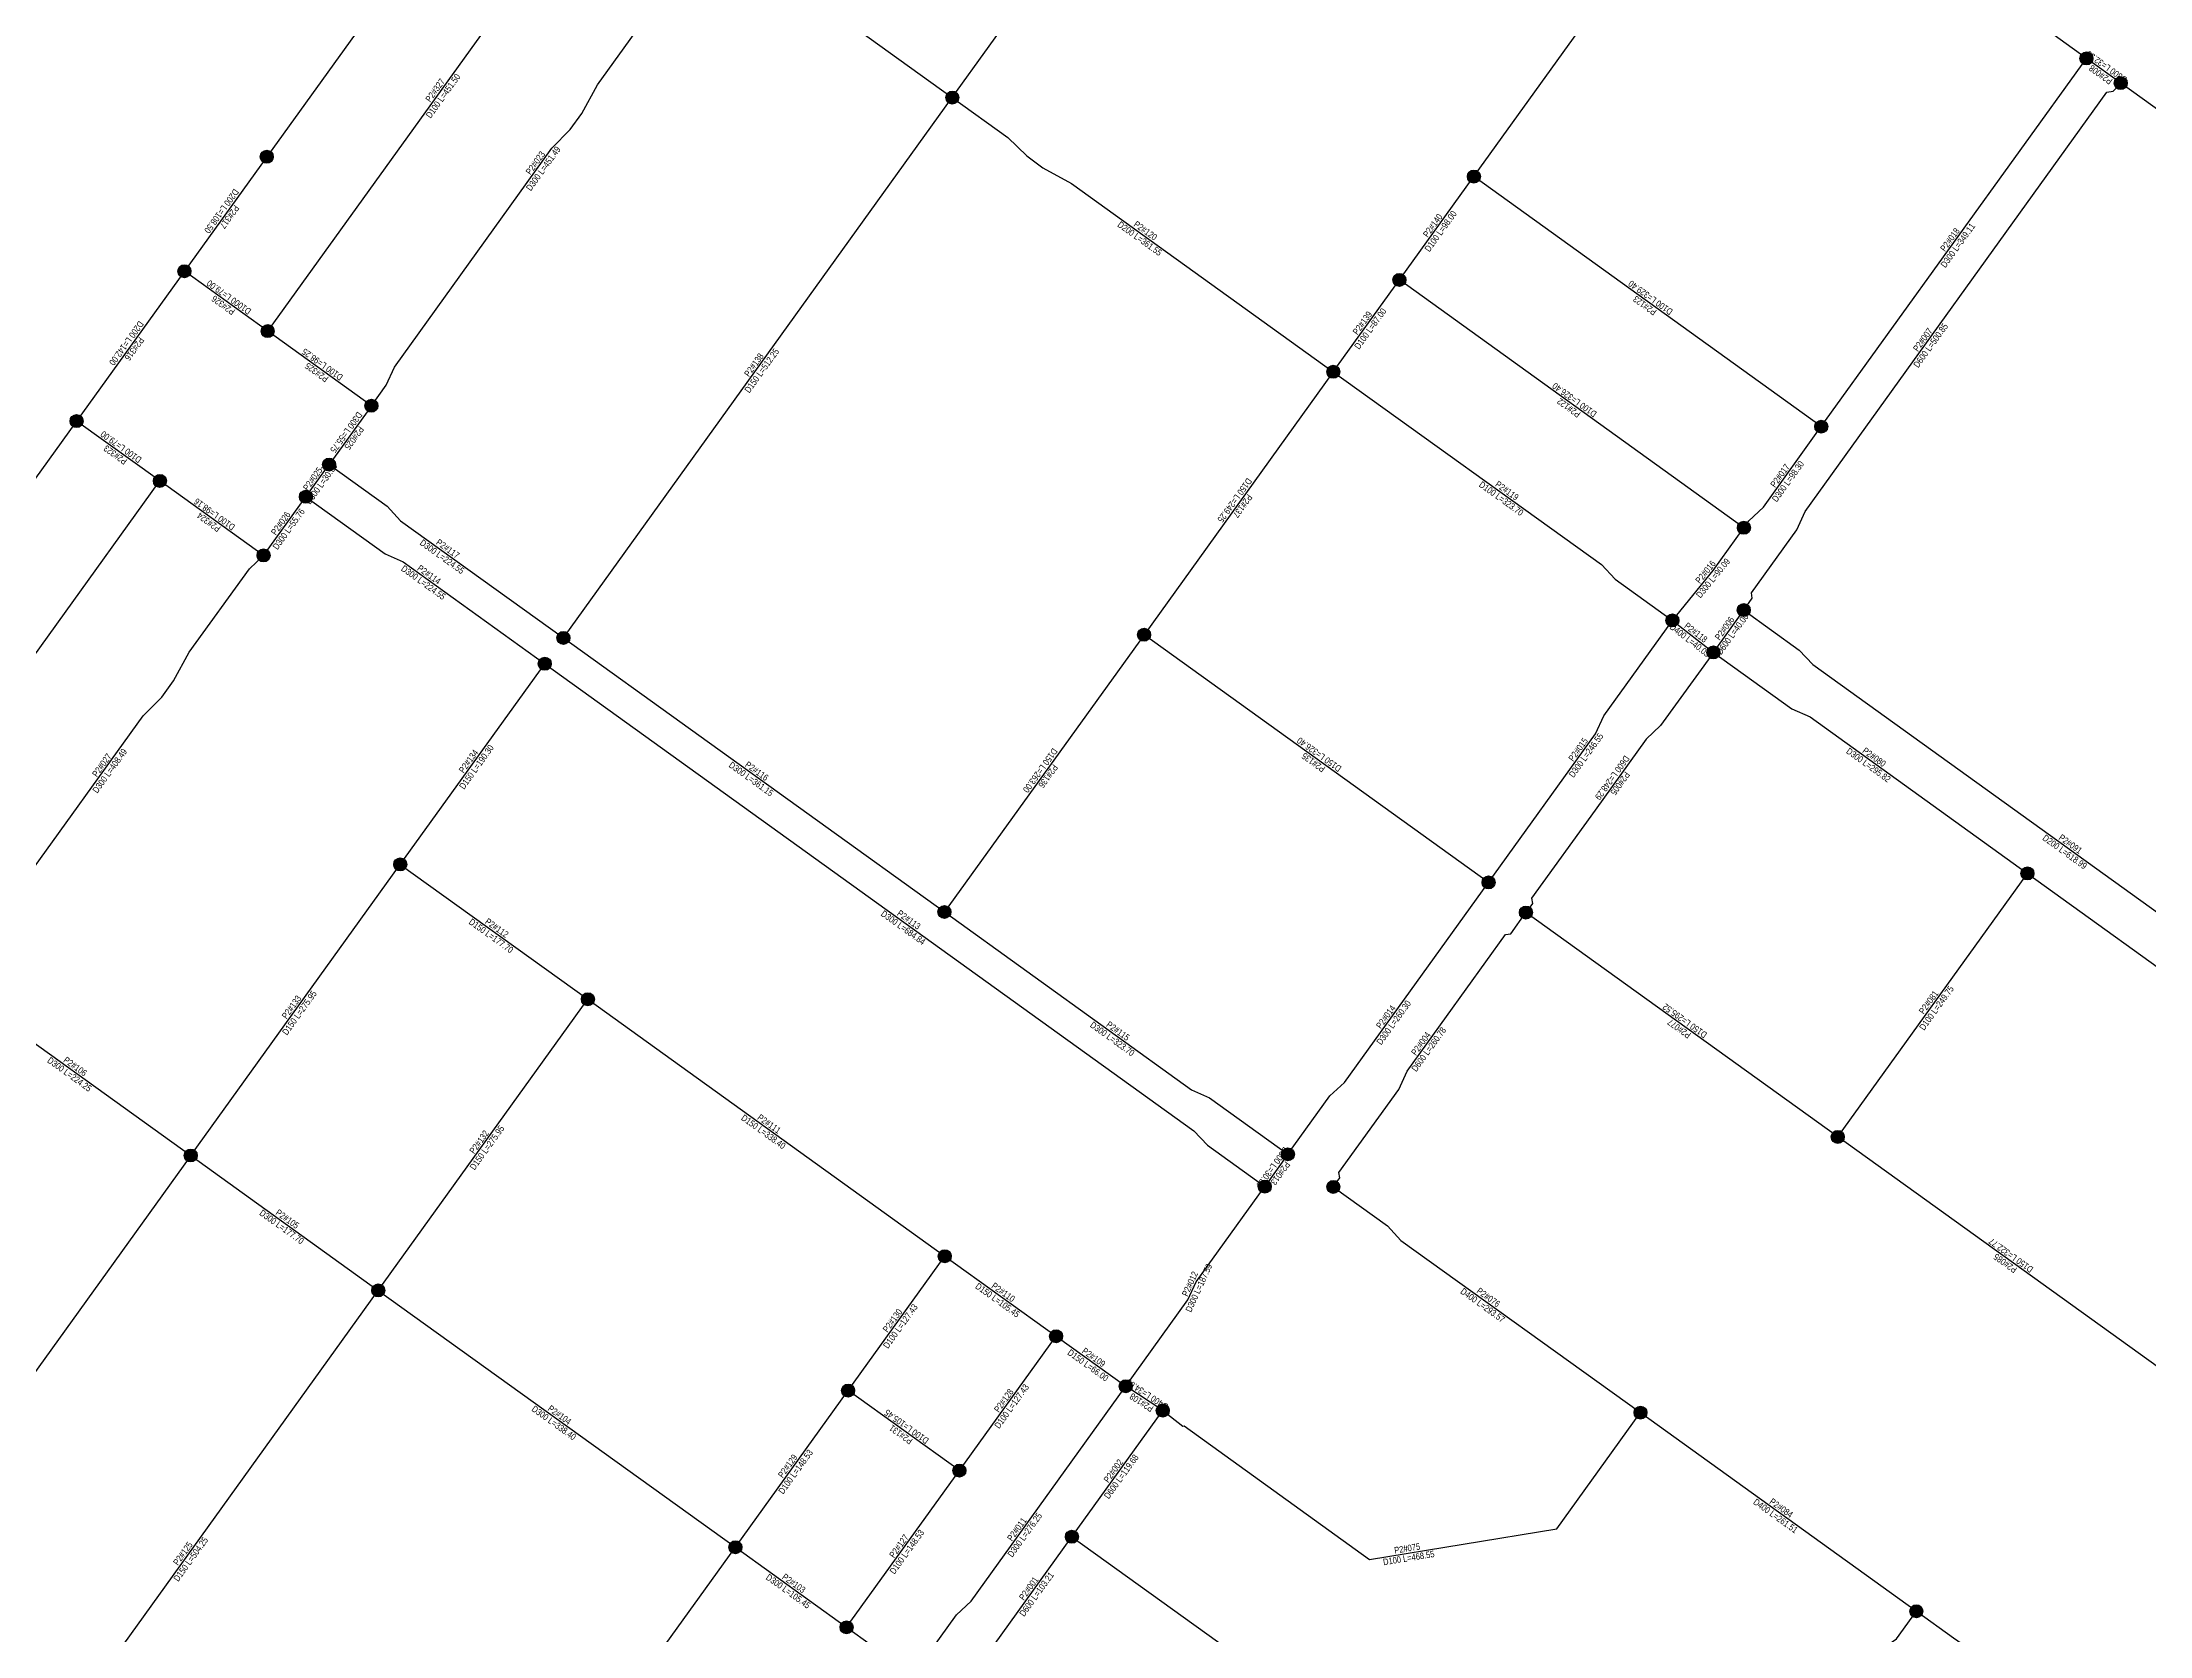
# Model space of a CAD drawing. Header units: metres. Extents: x 145470 to 149777, y 297311 to 301409.
# Drawn here: x 146318 to 147939, y 299354 to 300581 of the extents above; entities that cross this region are included whole.
import ezdxf
from ezdxf.enums import TextEntityAlignment as Align

# ---------------------------------------------------------------- set-up
doc = ezdxf.new("R2010")
doc.units = ezdxf.units.M
for name, color, linetype in [('EPANET2-JUNCTION', 7, 'Continuous'), ('EPANET2-PIPE', 3, 'Continuous'), ('EPANET2-PIPE_no', 7, 'Continuous')]:
    doc.layers.add(name, color=color, linetype=linetype)

# ---------------------------------------------------------------- blocks, each defined once
blk = doc.blocks.new('PIPE_BLOCK')
at = {"width": 0.8}
for tag, p in [('ID', (0, 3.75)), ('INFO', (0, -3.75))]:
    blk.add_attdef(tag, text='', height=5, dxfattribs=at).set_placement(p, align=Align.MIDDLE_CENTER)
blk = doc.blocks.new('JUNCTION_BLOCK')
h = blk.add_hatch(color=255)
edge = h.paths.add_edge_path()
edge.add_arc((0, 0), 5, 0, 360)
at = {"color": 5}
blk.add_circle((0, 0), 5, dxfattribs=at)
at = {"color": 5, "width": 0.7}
blk.add_attdef('ID', text='', height=5, dxfattribs=at).set_placement((0, 0), align=Align.MIDDLE_CENTER)

msp = doc.modelspace()

# ---------------------------------------------------------------- linework, layer by layer
at = {"layer": 'EPANET2-PIPE'}
for points in [[(147018.2, 300537.8), (147331.2, 300972.7)], [(146691.1, 300770.7), (146490.8, 300492.3)], [(147419.4, 300477), (147624.3, 300761.8)], [(147890.7, 300568), (147854.7, 300593.9), (147838.2, 300611.6), (147749.6, 300675.3), (147699.1, 300708), (147624.3, 300761.8)], [(146491.5, 300358.1), (146755.2, 300724.5)], [(146571.3, 300300.7), (146582.7, 300316.6), (146589, 300330.5), (146710.2, 300498.8), (146724.2, 300513.2), (146733.2, 300525.7), (146745.3, 300547.6), (146790.9, 300611), (146802.1, 300621.4), (146834.4, 300666.3)], [(146834.4, 300666.3), (146907.5, 300613.7), (146921.4, 300607.4), (147018.2, 300537.8)], [(147686.7, 300284.6), (147890.7, 300568)], [(147917, 300549), (147890.7, 300568)], [(147627, 300143.4), (147633.6, 300152.6), (147632.9, 300156.7), (147667.9, 300205.3), (147674.2, 300219.3), (147906.4, 300541.9), (147911.3, 300542.7), (147917, 300549)], [(148421.9, 300189.4), (148389.2, 300212.9), (148342.2, 300250.4), (148089.5, 300432.3), (148039.1, 300464.9), (147988.4, 300501.3), (147974.5, 300507.6), (147917, 300549)], [(146719, 300122), (147018.2, 300537.8)], [(147018.2, 300537.8), (147060.9, 300507), (147075.4, 300492.9), (147087.9, 300483.9), (147109.9, 300471.8), (147311.3, 300326.8)], [(146490.8, 300492.3), (146427.4, 300404.2)], [(147362.1, 300397.5), (147419.4, 300477)], [(147686.7, 300284.6), (147419.4, 300477)], [(146427.4, 300404.2), (146344.5, 300288.9)], [(146491.5, 300358.1), (146427.4, 300404.2)], [(147311.3, 300326.8), (147362.1, 300397.5)], [(147627.1, 300206.8), (147362.1, 300397.5)], [(146571.3, 300300.7), (146491.5, 300358.1)], [(147311.3, 300326.8), (147165.7, 300124.5)], [(147311.3, 300326.8), (147517.6, 300178.4), (147528, 300167.2), (147572.1, 300135.5)], [(146344.5, 300288.9), (146106.4, 299958.2)], [(146408.6, 300242.8), (146344.5, 300288.9)], [(146571.3, 300300.7), (146538.7, 300255.4)], [(147627.1, 300206.8), (147630.9, 300212.1), (147642.1, 300222.6), (147686.7, 300284.6)], [(146520.9, 300230.7), (146538.7, 300255.4)], [(146538.7, 300255.4), (146583.4, 300223.3), (146593.8, 300212.1), (146719, 300122)], [(146170.6, 299912), (146408.6, 300242.8)], [(146488.3, 300185.5), (146408.6, 300242.8)], [(146488.3, 300185.5), (146488.6, 300185.8), (146520.9, 300230.7)], [(146520.9, 300230.7), (146581.8, 300186.8), (146595.7, 300180.5), (146704.7, 300102.1)], [(147572.1, 300135.5), (147603.5, 300174), (147627.1, 300206.8)], [(146250.3, 299854.6), (146295.3, 299917.2), (146301.7, 299931.1), (146395.8, 300062), (146410, 300076.5), (146419, 300089), (146431.2, 300111.1), (146477.4, 300175.3), (146488.3, 300185.5)], [(147603.7, 300110.9), (147627, 300143.4)], [(147627, 300143.4), (147669.6, 300112.7), (147680.1, 300101.5), (147974.6, 299889.6), (147996.6, 299877.5), (148009.1, 299868.5), (148023.6, 299854.3), (148127.1, 299779.8)], [(147430.7, 299933.9), (147512.9, 300048.2), (147519.3, 300062.1), (147572.1, 300135.5)], [(147572.1, 300135.5), (147603.7, 300110.9)], [(146719, 300122), (147012.1, 299911.1)], [(147165.7, 300124.5), (147012.1, 299911.1)], [(147430.7, 299933.9), (147165.7, 300124.5)], [(147603.7, 300110.9), (147563.1, 300054.6), (147551.9, 300044.2), (147512.6, 299989.5), (147463.8, 299921.8), (147464.5, 299917.6), (147459.5, 299910.7)], [(147603.7, 300110.9), (147664, 300067.5), (147678, 300061.2), (147845.3, 299940.8)], [(146593.5, 299947.7), (146704.7, 300102.1)], [(146704.7, 300102.1), (147204.1, 299742.8), (147214.5, 299731.6), (147258.6, 299699.8)], [(146432.3, 299723.7), (146593.5, 299947.7)], [(146593.5, 299947.7), (146737.8, 299843.9)], [(147276.4, 299724.6), (147308.7, 299769.6), (147319.9, 299780), (147430.7, 299933.9)], [(147699.4, 299738), (147845.3, 299940.8)], [(147845.3, 299940.8), (147987.1, 299838.7), (148001.6, 299824.6), (148014.1, 299815.6), (148036.2, 299803.4), (148107.3, 299752.2)], [(147012.1, 299911.1), (147202.1, 299774.3), (147216.1, 299768), (147276.4, 299724.6)], [(147311.3, 299699.5), (147316.3, 299706.4), (147315.6, 299710.6), (147361.6, 299774.6), (147368, 299788.5), (147443.7, 299893.7), (147447.8, 299894.4), (147459.5, 299910.7)], [(147699.4, 299738), (147459.5, 299910.7)], [(146250.3, 299854.6), (146432.3, 299723.7)], [(146576.6, 299619.9), (146737.8, 299843.9)], [(146737.8, 299843.9), (147012.4, 299646.2)], [(147961.4, 299549.5), (147699.4, 299738)], [(146432.3, 299723.7), (146191, 299388.3), (146188.2, 299384.2), (146184.2, 299378.5), (146173.7, 299371.6)], [(146432.3, 299723.7), (146576.6, 299619.9)], [(147276.4, 299724.6), (147258.6, 299699.8)], [(147151.6, 299546.1), (147199.4, 299612.5), (147205.8, 299626.5), (147258.6, 299699.8)], [(147311.3, 299699.5), (147352.9, 299669.5), (147363.3, 299658.3), (147547.6, 299525.8)], [(146938, 299542.8), (147012.4, 299646.2)], [(147012.4, 299646.2), (147098, 299584.6)], [(146282.1, 299210.6), (146576.6, 299619.9)], [(146576.6, 299619.9), (146851.3, 299422.2)], [(147023.6, 299481.2), (147098, 299584.6)], [(147098, 299584.6), (147151.6, 299546.1)], [(146851.3, 299422.2), (146938, 299542.8)], [(147023.6, 299481.2), (146938, 299542.8)], [(146988, 299323.8), (147021.4, 299370.2), (147032.6, 299380.6), (147151.6, 299546.1)], [(147180.1, 299527.4), (147151.6, 299546.1)], [(147110.2, 299430.3), (147180.1, 299527.4)], [(147180.1, 299527.4), (147195.5, 299515.4), (147196.5, 299515.6), (147339.2, 299412.9), (147483.3, 299436.4), (147547.6, 299525.8)], [(147547.6, 299525.8), (147759.8, 299373)], [(146936.8, 299360.6), (147023.6, 299481.2)], [(147049.8, 299346.3), (147110.2, 299430.3)], [(147110.2, 299430.3), (147264.9, 299318.9), (147298.7, 299298.1), (147328.1, 299282.8), (147363.4, 299261.7), (147441.3, 299208.8), (147512.4, 299221.4), (147556.2, 299282.5), (147605.3, 299306.7), (147656.1, 299305.2), (147693.2, 299316.1), (147744.5, 299351.7), (147759.8, 299373)], [(146489.9, 298920), (146851.3, 299422.2)], [(146851.3, 299422.2), (146936.8, 299360.6)], [(147759.8, 299373), (147788.3, 299352.6), (147813.6, 299335.1), (147904.3, 299284.2), (148024.2, 299213.6), (148056, 299190.7)], [(146936.8, 299360.6), (146988, 299323.8)]]:
    msp.add_lwpolyline(points, dxfattribs=at)

# ---------------------------------------------------------------- block references
at = {"layer": 'EPANET2-JUNCTION'}
ref = msp.add_blockref('JUNCTION_BLOCK', (147890.7, 300568), dxfattribs=at)
ref.add_attrib('ID', 'B009', dxfattribs={"layer": '0', "color": 5, "height": 5, "width": 0.55}).set_placement((147890.7, 300568), align=Align.MIDDLE_CENTER)
ref = msp.add_blockref('JUNCTION_BLOCK', (147917, 300549), dxfattribs=at)
ref.add_attrib('ID', 'B008', dxfattribs={"layer": '0', "color": 5, "height": 5, "width": 0.55}).set_placement((147917, 300549), align=Align.MIDDLE_CENTER)
ref = msp.add_blockref('JUNCTION_BLOCK', (147018.2, 300537.8), dxfattribs=at)
ref.add_attrib('ID', 'B116', dxfattribs={"layer": '0', "color": 5, "height": 5, "width": 0.55}).set_placement((147018.2, 300537.8), align=Align.MIDDLE_CENTER)
ref = msp.add_blockref('JUNCTION_BLOCK', (146490.8, 300492.3), dxfattribs=at)
ref.add_attrib('ID', 'B315', dxfattribs={"layer": '0', "color": 5, "height": 5, "width": 0.55}).set_placement((146490.8, 300492.3), align=Align.MIDDLE_CENTER)
ref = msp.add_blockref('JUNCTION_BLOCK', (147419.4, 300477), dxfattribs=at)
ref.add_attrib('ID', 'B118', dxfattribs={"layer": '0', "color": 5, "height": 5, "width": 0.55}).set_placement((147419.4, 300477), align=Align.MIDDLE_CENTER)
ref = msp.add_blockref('JUNCTION_BLOCK', (146427.4, 300404.2), dxfattribs=at)
ref.add_attrib('ID', 'B314', dxfattribs={"layer": '0', "color": 5, "height": 5, "width": 0.55}).set_placement((146427.4, 300404.2), align=Align.MIDDLE_CENTER)
ref = msp.add_blockref('JUNCTION_BLOCK', (147362.1, 300397.5), dxfattribs=at)
ref.add_attrib('ID', 'B117', dxfattribs={"layer": '0', "color": 5, "height": 5, "width": 0.55}).set_placement((147362.1, 300397.5), align=Align.MIDDLE_CENTER)
ref = msp.add_blockref('JUNCTION_BLOCK', (146491.5, 300358.1), dxfattribs=at)
ref.add_attrib('ID', 'B318', dxfattribs={"layer": '0', "color": 5, "height": 5, "width": 0.55}).set_placement((146491.5, 300358.1), align=Align.MIDDLE_CENTER)
ref = msp.add_blockref('JUNCTION_BLOCK', (147311.3, 300326.8), dxfattribs=at)
ref.add_attrib('ID', 'B115', dxfattribs={"layer": '0', "color": 5, "height": 5, "width": 0.55}).set_placement((147311.3, 300326.8), align=Align.MIDDLE_CENTER)
ref = msp.add_blockref('JUNCTION_BLOCK', (146571.3, 300300.7), dxfattribs=at)
ref.add_attrib('ID', 'B014', dxfattribs={"layer": '0', "color": 5, "height": 5, "width": 0.55}).set_placement((146571.3, 300300.7), align=Align.MIDDLE_CENTER)
ref = msp.add_blockref('JUNCTION_BLOCK', (146344.5, 300288.9), dxfattribs=at)
ref.add_attrib('ID', 'B313', dxfattribs={"layer": '0', "color": 5, "height": 5, "width": 0.55}).set_placement((146344.5, 300288.9), align=Align.MIDDLE_CENTER)
ref = msp.add_blockref('JUNCTION_BLOCK', (147686.7, 300284.6), dxfattribs=at)
ref.add_attrib('ID', 'B032', dxfattribs={"layer": '0', "color": 5, "height": 5, "width": 0.55}).set_placement((147686.7, 300284.6), align=Align.MIDDLE_CENTER)
ref = msp.add_blockref('JUNCTION_BLOCK', (146538.7, 300255.4), dxfattribs=at)
ref.add_attrib('ID', 'B015', dxfattribs={"layer": '0', "color": 5, "height": 5, "width": 0.55}).set_placement((146538.7, 300255.4), align=Align.MIDDLE_CENTER)
ref = msp.add_blockref('JUNCTION_BLOCK', (146408.6, 300242.8), dxfattribs=at)
ref.add_attrib('ID', 'B317', dxfattribs={"layer": '0', "color": 5, "height": 5, "width": 0.55}).set_placement((146408.6, 300242.8), align=Align.MIDDLE_CENTER)
ref = msp.add_blockref('JUNCTION_BLOCK', (146520.9, 300230.7), dxfattribs=at)
ref.add_attrib('ID', 'B016', dxfattribs={"layer": '0', "color": 5, "height": 5, "width": 0.55}).set_placement((146520.9, 300230.7), align=Align.MIDDLE_CENTER)
ref = msp.add_blockref('JUNCTION_BLOCK', (147627.1, 300206.8), dxfattribs=at)
ref.add_attrib('ID', 'B031', dxfattribs={"layer": '0', "color": 5, "height": 5, "width": 0.55}).set_placement((147627.1, 300206.8), align=Align.MIDDLE_CENTER)
ref = msp.add_blockref('JUNCTION_BLOCK', (146488.3, 300185.5), dxfattribs=at)
ref.add_attrib('ID', 'B017', dxfattribs={"layer": '0', "color": 5, "height": 5, "width": 0.55}).set_placement((146488.3, 300185.5), align=Align.MIDDLE_CENTER)
ref = msp.add_blockref('JUNCTION_BLOCK', (147627, 300143.4), dxfattribs=at)
ref.add_attrib('ID', 'B007', dxfattribs={"layer": '0', "color": 5, "height": 5, "width": 0.55}).set_placement((147627, 300143.4), align=Align.MIDDLE_CENTER)
ref = msp.add_blockref('JUNCTION_BLOCK', (146719, 300122), dxfattribs=at)
ref.add_attrib('ID', 'B113', dxfattribs={"layer": '0', "color": 5, "height": 5, "width": 0.55}).set_placement((146719, 300122), align=Align.MIDDLE_CENTER)
ref = msp.add_blockref('JUNCTION_BLOCK', (147165.7, 300124.5), dxfattribs=at)
ref.add_attrib('ID', 'B114', dxfattribs={"layer": '0', "color": 5, "height": 5, "width": 0.55}).set_placement((147165.7, 300124.5), align=Align.MIDDLE_CENTER)
ref = msp.add_blockref('JUNCTION_BLOCK', (147572.1, 300135.5), dxfattribs=at)
ref.add_attrib('ID', 'B030', dxfattribs={"layer": '0', "color": 5, "height": 5, "width": 0.55}).set_placement((147572.1, 300135.5), align=Align.MIDDLE_CENTER)
ref = msp.add_blockref('JUNCTION_BLOCK', (147603.7, 300110.9), dxfattribs=at)
ref.add_attrib('ID', 'B006', dxfattribs={"layer": '0', "color": 5, "height": 5, "width": 0.55}).set_placement((147603.7, 300110.9), align=Align.MIDDLE_CENTER)
ref = msp.add_blockref('JUNCTION_BLOCK', (146704.7, 300102.1), dxfattribs=at)
ref.add_attrib('ID', 'B111', dxfattribs={"layer": '0', "color": 5, "height": 5, "width": 0.55}).set_placement((146704.7, 300102.1), align=Align.MIDDLE_CENTER)
ref = msp.add_blockref('JUNCTION_BLOCK', (146593.5, 299947.7), dxfattribs=at)
ref.add_attrib('ID', 'B110', dxfattribs={"layer": '0', "color": 5, "height": 5, "width": 0.55}).set_placement((146593.5, 299947.7), align=Align.MIDDLE_CENTER)
ref = msp.add_blockref('JUNCTION_BLOCK', (147430.7, 299933.9), dxfattribs=at)
ref.add_attrib('ID', 'B029', dxfattribs={"layer": '0', "color": 5, "height": 5, "width": 0.55}).set_placement((147430.7, 299933.9), align=Align.MIDDLE_CENTER)
ref = msp.add_blockref('JUNCTION_BLOCK', (147845.3, 299940.8), dxfattribs=at)
ref.add_attrib('ID', 'B058', dxfattribs={"layer": '0', "color": 5, "height": 5, "width": 0.55}).set_placement((147845.3, 299940.8), align=Align.MIDDLE_CENTER)
ref = msp.add_blockref('JUNCTION_BLOCK', (147012.1, 299911.1), dxfattribs=at)
ref.add_attrib('ID', 'B112', dxfattribs={"layer": '0', "color": 5, "height": 5, "width": 0.55}).set_placement((147012.1, 299911.1), align=Align.MIDDLE_CENTER)
ref = msp.add_blockref('JUNCTION_BLOCK', (147459.5, 299910.7), dxfattribs=at)
ref.add_attrib('ID', 'B005', dxfattribs={"layer": '0', "color": 5, "height": 5, "width": 0.55}).set_placement((147459.5, 299910.7), align=Align.MIDDLE_CENTER)
ref = msp.add_blockref('JUNCTION_BLOCK', (146737.8, 299843.9), dxfattribs=at)
ref.add_attrib('ID', 'B109', dxfattribs={"layer": '0', "color": 5, "height": 5, "width": 0.55}).set_placement((146737.8, 299843.9), align=Align.MIDDLE_CENTER)
ref = msp.add_blockref('JUNCTION_BLOCK', (147699.4, 299738), dxfattribs=at)
ref.add_attrib('ID', 'B055', dxfattribs={"layer": '0', "color": 5, "height": 5, "width": 0.55}).set_placement((147699.4, 299738), align=Align.MIDDLE_CENTER)
ref = msp.add_blockref('JUNCTION_BLOCK', (146432.3, 299723.7), dxfattribs=at)
ref.add_attrib('ID', 'B104', dxfattribs={"layer": '0', "color": 5, "height": 5, "width": 0.55}).set_placement((146432.3, 299723.7), align=Align.MIDDLE_CENTER)
ref = msp.add_blockref('JUNCTION_BLOCK', (147276.4, 299724.6), dxfattribs=at)
ref.add_attrib('ID', 'B028', dxfattribs={"layer": '0', "color": 5, "height": 5, "width": 0.55}).set_placement((147276.4, 299724.6), align=Align.MIDDLE_CENTER)
ref = msp.add_blockref('JUNCTION_BLOCK', (147258.6, 299699.8), dxfattribs=at)
ref.add_attrib('ID', 'B027', dxfattribs={"layer": '0', "color": 5, "height": 5, "width": 0.55}).set_placement((147258.6, 299699.8), align=Align.MIDDLE_CENTER)
ref = msp.add_blockref('JUNCTION_BLOCK', (147311.3, 299699.5), dxfattribs=at)
ref.add_attrib('ID', 'B004', dxfattribs={"layer": '0', "color": 5, "height": 5, "width": 0.55}).set_placement((147311.3, 299699.5), align=Align.MIDDLE_CENTER)
ref = msp.add_blockref('JUNCTION_BLOCK', (147012.4, 299646.2), dxfattribs=at)
ref.add_attrib('ID', 'B108', dxfattribs={"layer": '0', "color": 5, "height": 5, "width": 0.55}).set_placement((147012.4, 299646.2), align=Align.MIDDLE_CENTER)
ref = msp.add_blockref('JUNCTION_BLOCK', (146576.6, 299619.9), dxfattribs=at)
ref.add_attrib('ID', 'B103', dxfattribs={"layer": '0', "color": 5, "height": 5, "width": 0.55}).set_placement((146576.6, 299619.9), align=Align.MIDDLE_CENTER)
ref = msp.add_blockref('JUNCTION_BLOCK', (147098, 299584.6), dxfattribs=at)
ref.add_attrib('ID', 'B107', dxfattribs={"layer": '0', "color": 5, "height": 5, "width": 0.55}).set_placement((147098, 299584.6), align=Align.MIDDLE_CENTER)
ref = msp.add_blockref('JUNCTION_BLOCK', (146938, 299542.8), dxfattribs=at)
ref.add_attrib('ID', 'B106', dxfattribs={"layer": '0', "color": 5, "height": 5, "width": 0.55}).set_placement((146938, 299542.8), align=Align.MIDDLE_CENTER)
ref = msp.add_blockref('JUNCTION_BLOCK', (147151.6, 299546.1), dxfattribs=at)
ref.add_attrib('ID', 'B026', dxfattribs={"layer": '0', "color": 5, "height": 5, "width": 0.55}).set_placement((147151.6, 299546.1), align=Align.MIDDLE_CENTER)
ref = msp.add_blockref('JUNCTION_BLOCK', (147180.1, 299527.4), dxfattribs=at)
ref.add_attrib('ID', 'B003', dxfattribs={"layer": '0', "color": 5, "height": 5, "width": 0.55}).set_placement((147180.1, 299527.4), align=Align.MIDDLE_CENTER)
ref = msp.add_blockref('JUNCTION_BLOCK', (147547.6, 299525.8), dxfattribs=at)
ref.add_attrib('ID', 'B053', dxfattribs={"layer": '0', "color": 5, "height": 5, "width": 0.55}).set_placement((147547.6, 299525.8), align=Align.MIDDLE_CENTER)
ref = msp.add_blockref('JUNCTION_BLOCK', (147023.6, 299481.2), dxfattribs=at)
ref.add_attrib('ID', 'B105', dxfattribs={"layer": '0', "color": 5, "height": 5, "width": 0.55}).set_placement((147023.6, 299481.2), align=Align.MIDDLE_CENTER)
ref = msp.add_blockref('JUNCTION_BLOCK', (147110.2, 299430.3), dxfattribs=at)
ref.add_attrib('ID', 'B002', dxfattribs={"layer": '0', "color": 5, "height": 5, "width": 0.55}).set_placement((147110.2, 299430.3), align=Align.MIDDLE_CENTER)
ref = msp.add_blockref('JUNCTION_BLOCK', (146851.3, 299422.2), dxfattribs=at)
ref.add_attrib('ID', 'B102', dxfattribs={"layer": '0', "color": 5, "height": 5, "width": 0.55}).set_placement((146851.3, 299422.2), align=Align.MIDDLE_CENTER)
ref = msp.add_blockref('JUNCTION_BLOCK', (146936.8, 299360.6), dxfattribs=at)
ref.add_attrib('ID', 'B101', dxfattribs={"layer": '0', "color": 5, "height": 5, "width": 0.55}).set_placement((146936.8, 299360.6), align=Align.MIDDLE_CENTER)
ref = msp.add_blockref('JUNCTION_BLOCK', (147759.8, 299373), dxfattribs=at)
ref.add_attrib('ID', 'B054', dxfattribs={"layer": '0', "color": 5, "height": 5, "width": 0.55}).set_placement((147759.8, 299373), align=Align.MIDDLE_CENTER)
at = {"layer": 'EPANET2-PIPE_no'}
for p, rotation, values in [((147903.8, 300558.5), 144.26176980103295, {'ID': 'P2#008', 'INFO': 'D300 L=32.50'}), ((146623.4, 300541.3), 54.261469114297576, {'ID': 'P2#327', 'INFO': 'D100 L=451.50'}), ((146700.5, 300485.4), 54.261469111882015, {'ID': 'P2#023', 'INFO': 'D300 L=451.49'}), ((146459.1, 300448.2), 234.26146911300324, {'ID': 'P2#317', 'INFO': 'D200 L=108.50'}), ((147390.8, 300437.2), 54.26146937444224, {'ID': 'P2#140', 'INFO': 'D100 L=98.00'}), ((147164.6, 300432.4), 324.26146910231205, {'ID': 'P2#120', 'INFO': 'D200 L=361.55'}), ((147788.7, 300426.3), 54.261469374432494, {'ID': 'P2#018', 'INFO': 'D300 L=349.11'}), ((146459.5, 300381.1), 144.26146911435097, {'ID': 'P2#326', 'INFO': 'D1000 L=79.00'}), ((147553.1, 300380.8), 144.26146910171892, {'ID': 'P2#123', 'INFO': 'D100 L=329.40'}), ((147336.7, 300362.2), 54.26146937446235, {'ID': 'P2#139', 'INFO': 'D100 L=87.00'}), ((146385.9, 300346.6), 234.26146911299745, {'ID': 'P2#316', 'INFO': 'D200 L=142.00'}), ((147767.8, 300349.3), 54.26146937444716, {'ID': 'P2#007', 'INFO': 'D600 L=500.85'}), ((146531.4, 300329.4), 144.26146911429166, {'ID': 'P2#325', 'INFO': 'D100 L=98.25'}), ((146868.6, 300329.9), 54.261469374434306, {'ID': 'P2#138', 'INFO': 'D150 L=512.25'}), ((147494.6, 300302.1), 144.2614690991721, {'ID': 'P2#122', 'INFO': 'D100 L=326.40'}), ((146555, 300278), 234.261469111789, {'ID': 'P2#025', 'INFO': 'D300 L=55.75'}), ((146376.5, 300265.9), 144.26146911426397, {'ID': 'P2#323', 'INFO': 'D100 L=79.00'}), ((146529.8, 300243), 54.26146909985979, {'ID': 'P2#025-', 'INFO': 'D300 L=30.50'}), ((147658, 300244.7), 54.26146937449659, {'ID': 'P2#017', 'INFO': 'D300 L=98.30'}), ((147238.5, 300225.7), 234.26146937656267, {'ID': 'P2#137', 'INFO': 'D150 L=249.25'}), ((147442.7, 300232.3), 324.26146910231955, {'ID': 'P2#119', 'INFO': 'D100 L=323.70'}), ((146448.4, 300214.1), 144.26146911431343, {'ID': 'P2#324', 'INFO': 'D100 L=98.16'}), ((146504.6, 300208), 54.26146911196455, {'ID': 'P2#026', 'INFO': 'D300 L=55.76'}), ((146627.9, 300187.6), 324.261469110962, {'ID': 'P2#117', 'INFO': 'D300 L=224.55'}), ((146613.5, 300167.7), 324.2614691142972, {'ID': 'P2#114', 'INFO': 'D300 L=224.55'}), ((147600.5, 300170.4), 50.801618662655635, {'ID': 'P2#016', 'INFO': 'D300 L=90.09'}), ((147587.9, 300123.2), 322.1146426568196, {'ID': 'P2#118', 'INFO': 'D400 L=40.03'}), ((147615.3, 300127.2), 54.26121154908804, {'ID': 'P2#006', 'INFO': 'D600 L=40.00'}), ((147298.2, 300029.2), 144.26146911206004, {'ID': 'P2#135', 'INFO': 'D150 L=326.40'}), ((147502.7, 300033.9), 54.261469374411234, {'ID': 'P2#015', 'INFO': 'D300 L=246.55'}), ((146367, 300021.9), 54.26146911189129, {'ID': 'P2#027', 'INFO': 'D300 L=408.49'}), ((146649.1, 300024.9), 54.26146937442155, {'ID': 'P2#134', 'INFO': 'D150 L=190.30'}), ((147088.9, 300017.8), 234.26146937245448, {'ID': 'P2#136', 'INFO': 'D150 L=263.00'}), ((147528.9, 300012.2), 234.26146937448334, {'ID': 'P2#005', 'INFO': 'D600 L=248.29'}), ((147725.2, 300027.2), 324.26146910232694, {'ID': 'P2#080', 'INFO': 'D300 L=295.82'}), ((146865.6, 300016.5), 324.26146911630894, {'ID': 'P2#116', 'INFO': 'D300 L=361.15'}), ((147876.2, 299960.4), 324.26146910230773, {'ID': 'P2#091', 'INFO': 'D200 L=618.99'}), ((146665.6, 299895.8), 324.2614693744746, {'ID': 'P2#112', 'INFO': 'D150 L=177.70'}), ((146982.6, 299902.1), 324.2614691143234, {'ID': 'P2#113', 'INFO': 'D300 L=684.84'}), ((146512.9, 299835.7), 54.26146937279052, {'ID': 'P2#133', 'INFO': 'D150 L=275.95'}), ((147772.3, 299839.4), 54.261769801992806, {'ID': 'P2#081', 'INFO': 'D100 L=249.75'}), ((147354.7, 299828.2), 54.26146937445747, {'ID': 'P2#014', 'INFO': 'D300 L=260.30'}), ((147579.5, 299824.3), 144.26146911214965, {'ID': 'P2#077', 'INFO': 'D150 L=295.52'}), ((147143.5, 299816.5), 324.26146911347007, {'ID': 'P2#115', 'INFO': 'D300 L=323.70'}), ((147381.7, 299807.6), 54.26146937446064, {'ID': 'P2#004', 'INFO': 'D600 L=260.78'}), ((146341.3, 299789.2), 324.26146911197986, {'ID': 'P2#106', 'INFO': 'D300 L=224.25'}), ((146875.1, 299745), 324.2614693744428, {'ID': 'P2#111', 'INFO': 'D150 L=338.40'}), ((146657.2, 299731.9), 54.26146937430036, {'ID': 'P2#132', 'INFO': 'D150 L=275.95'}), ((147267.5, 299712.2), 234.26147321209427, {'ID': 'P2#013', 'INFO': 'D300 L=30.50'}), ((146504.5, 299671.8), 324.26146911203824, {'ID': 'P2#105', 'INFO': 'D300 L=177.70'}), ((147830.4, 299643.8), 144.2614691121567, {'ID': 'P2#085', 'INFO': 'D150 L=322.77'}), ((147204.4, 299623.4), 65.56853441184457, {'ID': 'P2#012', 'INFO': 'D300 L=187.59'}), ((147055.2, 299615.4), 324.261469374459, {'ID': 'P2#110', 'INFO': 'D150 L=105.45'}), ((146975.2, 299594.5), 54.26146937451705, {'ID': 'P2#130', 'INFO': 'D100 L=127.43'}), ((147428.4, 299611.5), 324.2614691143227, {'ID': 'P2#076', 'INFO': 'D400 L=293.57'}), ((147124.8, 299565.3), 324.2614693744931, {'ID': 'P2#109', 'INFO': 'D150 L=66.00'}), ((147060.8, 299532.9), 54.26146937440021, {'ID': 'P2#128', 'INFO': 'D100 L=127.43'}), ((147165.8, 299536.7), 146.7875862858458, {'ID': 'P2#108', 'INFO': 'D400 L=34.03'}), ((146713.9, 299521), 324.2614691119987, {'ID': 'P2#104', 'INFO': 'D300 L=338.40'}), ((146980.8, 299512), 144.2614693743574, {'ID': 'P2#131', 'INFO': 'D100 L=105.45'}), ((146894.6, 299482.5), 54.26146937442907, {'ID': 'P2#129', 'INFO': 'D100 L=148.53'}), ((147145.1, 299478.8), 54.247253431029364, {'ID': 'P2#002', 'INFO': 'D600 L=119.68'}), ((147070.9, 299433.9), 54.26146937445255, {'ID': 'P2#011', 'INFO': 'D300 L=276.25'}), ((147653.7, 299449.4), 324.2614691143313, {'ID': 'P2#084', 'INFO': 'D400 L=261.51'}), ((146429.3, 299415.2), 54.26146937445007, {'ID': 'P2#125', 'INFO': 'D150 L=504.25'}), ((146980.2, 299420.9), 54.26146937442433, {'ID': 'P2#127', 'INFO': 'D100 L=148.53'}), ((147368.7, 299417.7), 9.261619588241084, {'ID': 'P2#075', 'INFO': 'D100 L=468.55'}), ((146894.1, 299391.4), 324.2614691119678, {'ID': 'P2#103', 'INFO': 'D300 L=105.45'}), ((147080, 299388.3), 54.26147077751543, {'ID': 'P2#001', 'INFO': 'D600 L=103.21'})]:
    msp.add_blockref('PIPE_BLOCK', p, dxfattribs=dict(at, rotation=rotation)).add_auto_attribs(values)

doc.saveas('drawing.dxf')
